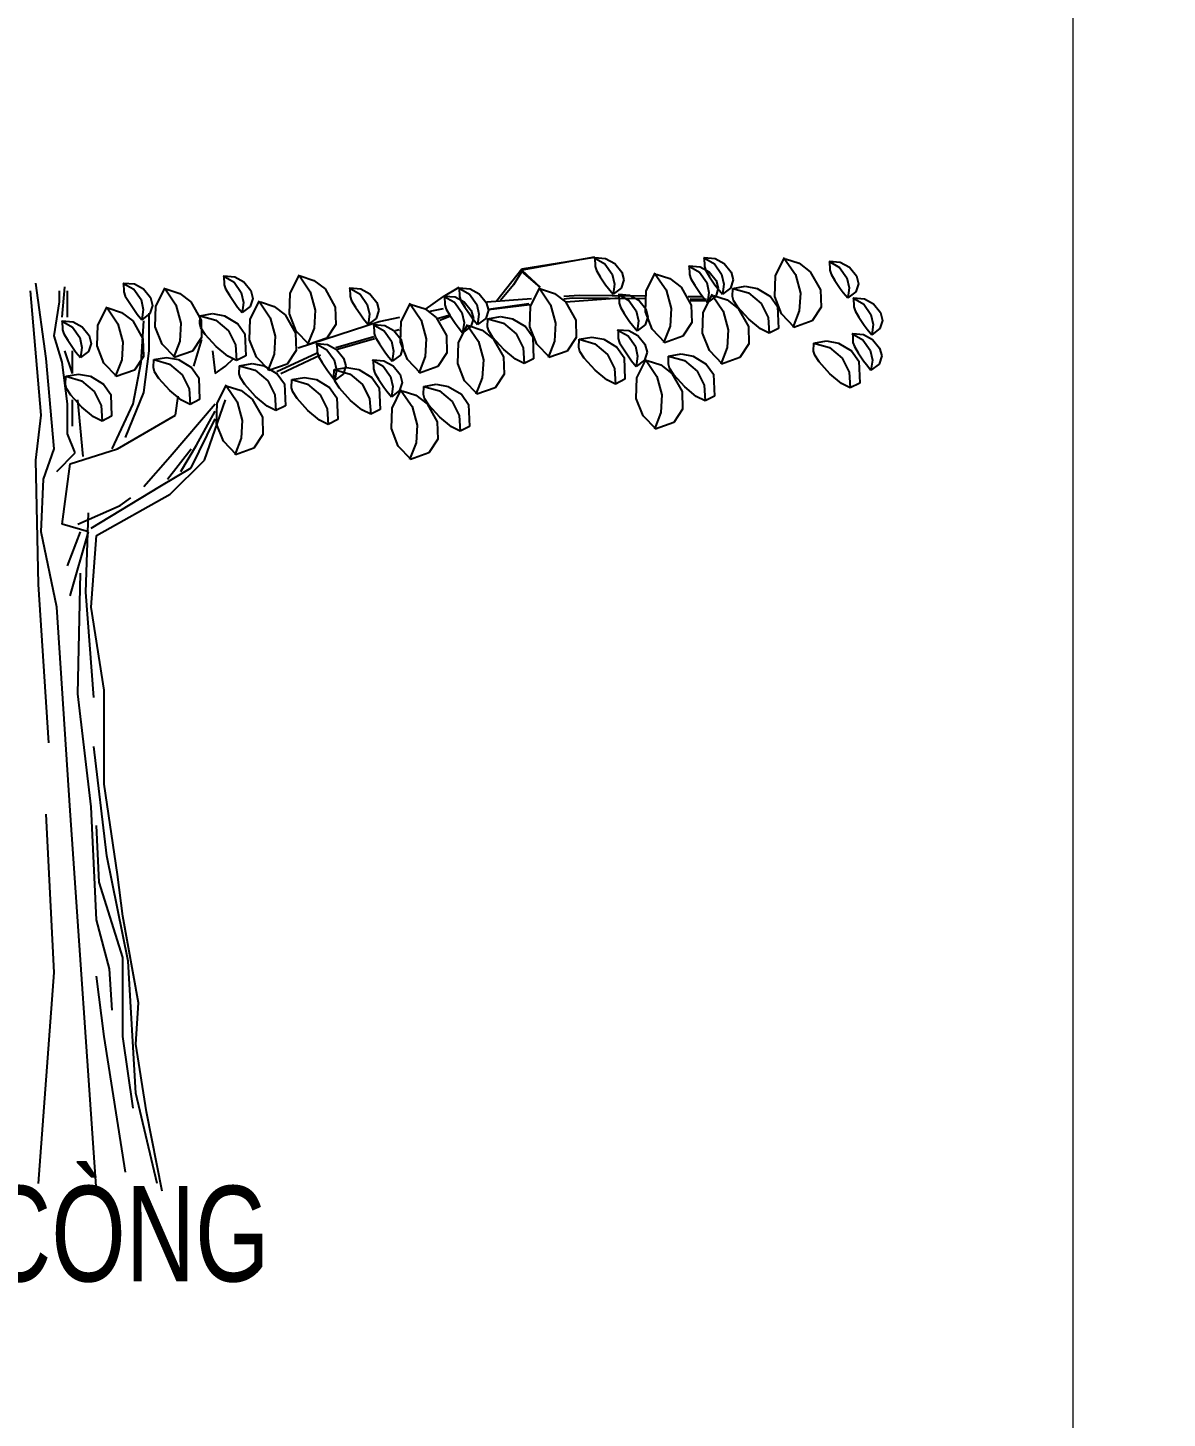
# Model space of a CAD drawing. Header units: millimetres. Extents: x 476643 to 477419, y 1110674 to 1111494.
# Drawn here: x 476838.19 to 476844.15, y 1111032.18 to 1111039.46 of the extents above; entities that cross this region are included whole.
import ezdxf

# ---------------------------------------------------------------- set-up
doc = ezdxf.new("R2010")
doc.units = ezdxf.units.MM
doc.header["$LTSCALE"] = 0.001
doc.header["$MEASUREMENT"] = 0
doc.layers.add('HT_Text', color=7, linetype='Continuous', lineweight=15)
doc.layers.add('LUOI', color=8, linetype='Continuous', lineweight=5)
doc.layers.add('HT_thuc vat', color=3, linetype='Continuous')
doc.layers.add('Net manh', color=252, linetype='Continuous')
doc.styles.add('DIM', font='VAVON.TTF')

# ---------------------------------------------------------------- blocks, each defined once
blk = doc.blocks.new('tree50')
for p, q in [((2528.736, 4787.1956), (2909.084, 4849.1076)), ((2909.084, 4849.1076), (2528.736, 4780.3116)), ((2907.008, 4846.9836), (2964.38, 4814.2196)), ((2911.356, 4846.9836), (2967.872, 4842.1516)), ((2911.356, 4846.9836), (2912.744, 4800.4756)), ((2964.38, 4814.2196), (3002.444, 4760.2156)), ((2967.872, 4842.1516), (3015.432, 4816.0036)), ((3015.432, 4816.0036), (3052.052, 4770.5916)), ((3401.444, 4803.5996), (3458.792, 4770.8356)), ((3405.788, 4803.5996), (3407.156, 4757.0916)), ((3405.788, 4803.5996), (3462.28, 4798.7676)), ((3479.52, 4846.9836), (3536.868, 4814.2196)), ((3483.84, 4846.9836), (3540.36, 4842.1516)), ((3483.84, 4846.9836), (3485.232, 4800.4756)), ((3536.868, 4814.2196), (3574.928, 4760.2156)), ((3540.36, 4842.1516), (3587.94, 4816.0036)), ((3587.94, 4816.0036), (3624.536, 4770.5916)), ((3856.08, 4750.4276), (3904.544, 4846.9836)), ((3904.544, 4840.7836), (3960.892, 4757.8716)), ((3908.864, 4840.7836), (3981.032, 4817.4196)), ((3981.032, 4817.4196), (4038.992, 4772.6196)), ((4135.108, 4827.2596), (4192.456, 4794.4956)), ((4139.432, 4827.2596), (4140.82, 4780.7756)), ((4139.432, 4827.2596), (4195.948, 4822.4476)), ((4195.948, 4822.4476), (4243.532, 4796.2756)), ((966.48, 4750.4996), (1023.828, 4717.7356)), ((970.828, 4750.4996), (1027.32, 4745.6916)), ((970.828, 4750.4996), (972.192, 4704.0156)), ((1027.32, 4745.6916), (1074.904, 4719.5196)), ((1317.02, 4660.1676), (1365.48, 4756.6996)), ((1365.48, 4750.4996), (1421.828, 4667.5916)), ((1369.824, 4750.4996), (1441.968, 4727.1356)), ((2398.756, 4622.0836), (2528.736, 4787.1956)), ((2528.736, 4773.4236), (2485.4, 4704.6276)), ((2528.736, 4780.3116), (2625.028, 4690.8796)), ((2625.028, 4690.8796), (2528.736, 4773.4236)), ((2912.744, 4800.4756), (2920.02, 4778.8196)), ((2920.02, 4778.8196), (2939.82, 4746.2516)), ((2939.82, 4746.2516), (2967.728, 4704.4316)), ((3002.444, 4760.2156), (3014.016, 4707.9236)), ((3052.052, 4770.5916), (3063.16, 4729.2356)), ((3179.492, 4669.8596), (3227.956, 4766.4196)), ((3227.956, 4760.2156), (3284.304, 4677.2836)), ((3232.3, 4760.2156), (3304.444, 4736.8276)), ((3304.444, 4736.8276), (3362.404, 4692.0516)), ((3407.156, 4757.0916), (3414.456, 4735.4356)), ((3414.456, 4735.4356), (3434.256, 4702.8676)), ((3458.792, 4770.8356), (3496.852, 4716.8316)), ((3462.28, 4798.7676), (3509.864, 4772.6196)), ((3485.232, 4800.4756), (3492.508, 4778.8196)), ((3492.508, 4778.8196), (3512.308, 4746.2516)), ((3509.864, 4772.6196), (3546.46, 4727.2076)), ((3512.308, 4746.2516), (3540.236, 4704.4316)), ((3574.928, 4760.2156), (3586.5, 4707.9236)), ((3624.536, 4770.5916), (3635.648, 4729.2356)), ((3852.492, 4642.4676), (3856.08, 4750.4276)), ((3960.892, 4757.8716), (3986.94, 4661.0476)), ((4038.992, 4772.6196), (4092.58, 4678.1116)), ((4140.82, 4780.7756), (4148.12, 4759.0956)), ((4148.12, 4759.0956), (4167.92, 4726.5276)), ((4192.456, 4794.4956), (4230.52, 4740.4916)), ((4230.52, 4740.4916), (4242.116, 4688.1956)), ((4243.532, 4796.2756), (4280.128, 4750.8916)), ((4280.128, 4750.8916), (4291.236, 4709.5076)), ((13.796, 4022.5356), (-41.38, 4673.2556)), ((41.408, 4318.3236), (-13.792, 4712.6836)), ((110.4, 4614.0996), (110.4, 4673.2556)), ((124.196, 4535.2156), (137.988, 4692.9556)), ((151.784, 4535.2156), (151.784, 4673.2556)), ((441.7, 4713.3196), (499.048, 4680.5556)), ((446.024, 4713.3196), (502.54, 4708.4836)), ((446.024, 4713.3196), (447.412, 4666.8316)), ((447.412, 4666.8316), (454.712, 4645.1556)), ((499.048, 4680.5556), (537.112, 4626.5516)), ((502.54, 4708.4836), (550.124, 4682.3356)), ((550.124, 4682.3356), (586.72, 4636.9516)), ((614.404, 4591.9796), (662.892, 4688.5356)), ((662.892, 4682.3356), (719.24, 4599.4036)), ((667.212, 4682.3356), (739.38, 4658.9476)), ((739.38, 4658.9476), (797.34, 4614.1716)), ((972.192, 4704.0156), (979.492, 4682.3356)), ((979.492, 4682.3356), (999.292, 4649.7676)), ((1023.828, 4717.7356), (1061.892, 4663.7316)), ((1061.892, 4663.7316), (1073.488, 4611.4396)), ((1074.904, 4719.5196), (1111.5, 4674.1316)), ((1111.5, 4674.1316), (1122.608, 4632.7516)), ((1313.452, 4552.1836), (1317.02, 4660.1676)), ((1421.828, 4667.5916), (1447.9, 4570.7876)), ((1441.968, 4727.1356), (1499.928, 4682.3356)), ((1499.928, 4682.3356), (1553.54, 4587.8276)), ((1625.708, 4688.5356), (1683.06, 4655.7476)), ((1630.056, 4688.5356), (1686.548, 4683.7036)), ((1630.056, 4688.5356), (1631.424, 4642.0276)), ((1686.548, 4683.7036), (1734.132, 4657.5556)), ((2119.508, 4642.7116), (2201.344, 4690.8796)), ((2198.196, 4688.5356), (2255.568, 4655.7476)), ((2202.54, 4688.5356), (2203.908, 4642.0276)), ((2202.54, 4688.5356), (2259.06, 4683.7036)), ((2259.06, 4683.7036), (2306.616, 4657.5556)), ((2485.4, 4704.6276), (2417.996, 4622.0836)), ((2574.756, 4591.9796), (2623.22, 4688.5356)), ((2623.22, 4682.3356), (2679.568, 4599.4036)), ((2627.564, 4682.3356), (2699.732, 4658.9476)), ((2699.732, 4658.9476), (2757.668, 4614.1716)), ((2967.728, 4704.4316), (2982.74, 4684.1436)), ((2982.74, 4684.1436), (3006.764, 4654.8476)), ((3014.016, 4707.9236), (3006.764, 4654.8476)), ((3049.416, 4686.8516), (3006.764, 4654.8476)), ((3063.16, 4729.2356), (3049.416, 4686.8516)), ((3175.904, 4561.9036), (3179.492, 4669.8596)), ((3284.304, 4677.2836), (3310.352, 4580.4796)), ((3362.404, 4692.0516), (3415.992, 4597.5236)), ((3434.256, 4702.8676), (3462.16, 4661.0476)), ((3462.16, 4661.0476), (3477.176, 4640.7596)), ((3496.852, 4716.8316), (3508.448, 4664.5396)), ((3508.448, 4664.5396), (3501.196, 4611.4636)), ((3540.236, 4704.4316), (3555.252, 4684.1436)), ((3557.568, 4685.8516), (3543.824, 4643.4676)), ((3546.46, 4727.2076), (3557.568, 4685.8516)), ((3555.252, 4684.1436), (3579.248, 4654.8476)), ((3586.5, 4707.9236), (3579.248, 4654.8476)), ((3621.9, 4686.8516), (3579.248, 4654.8476)), ((3635.648, 4729.2356), (3621.9, 4686.8516)), ((3631.616, 4642.7356), (3632.912, 4685.0716)), ((3632.912, 4685.0716), (3698.856, 4696.5436)), ((3632.912, 4685.0716), (3715.604, 4661.2196)), ((3698.856, 4696.5436), (3761.548, 4685.0716)), ((3715.604, 4661.2196), (3781.496, 4605.8476)), ((3761.548, 4685.0716), (3830.176, 4643.4196)), ((3986.94, 4661.0476), (3981.448, 4568.1516)), ((4092.58, 4678.1116), (4095.364, 4586.6836)), ((4167.92, 4726.5276), (4195.828, 4684.7276)), ((4195.828, 4684.7276), (4210.84, 4664.4156)), ((4210.84, 4664.4156), (4234.864, 4635.1436)), ((4242.116, 4688.1956), (4234.864, 4635.1436)), ((4277.492, 4667.1516), (4234.864, 4635.1436)), ((4291.236, 4709.5076), (4277.492, 4667.1516)), ((82.788, 4436.6316), (110.4, 4614.0996)), ((310.816, 4492.8116), (359.304, 4589.3676)), ((454.712, 4645.1556), (474.512, 4612.5836)), ((474.512, 4612.5836), (502.42, 4570.7876)), ((537.112, 4626.5516), (548.708, 4574.2556)), ((597.828, 4595.5676), (584.084, 4553.2116)), ((586.72, 4636.9516), (597.828, 4595.5676)), ((610.84, 4484.0196), (614.404, 4591.9796)), ((719.24, 4599.4036), (745.288, 4502.5996)), ((797.34, 4614.1716), (850.928, 4519.6396)), ((999.292, 4649.7676), (1027.2, 4607.9716)), ((1027.2, 4607.9716), (1042.212, 4587.6596)), ((1042.212, 4587.6596), (1066.236, 4558.3876)), ((1073.488, 4611.4396), (1066.236, 4558.3876)), ((1108.864, 4590.3916), (1066.236, 4558.3876)), ((1108.84, 4523.8156), (1157.3, 4620.3476)), ((1122.608, 4632.7516), (1108.864, 4590.3916)), ((1157.3, 4614.1716), (1213.648, 4531.2396)), ((1161.648, 4614.1716), (1233.792, 4590.7836)), ((1233.792, 4590.7836), (1291.748, 4545.9836)), ((1553.54, 4587.8276), (1556.324, 4496.3996)), ((1631.424, 4642.0276), (1638.724, 4620.3476)), ((1638.724, 4620.3476), (1658.524, 4587.8036)), ((1658.524, 4587.8036), (1686.428, 4545.9836)), ((1683.06, 4655.7476), (1721.12, 4601.7716)), ((1721.12, 4601.7716), (1732.716, 4549.4756)), ((1734.132, 4657.5556), (1770.752, 4612.1476)), ((1770.752, 4612.1476), (1781.836, 4570.7876)), ((1898.172, 4511.4116), (1946.656, 4607.9716)), ((1946.656, 4601.7716), (2003.004, 4518.8356)), ((1950.98, 4601.7716), (2023.148, 4578.3796)), ((2023.22, 4573.9116), (2119.508, 4642.7116)), ((2120.144, 4645.1556), (2177.492, 4612.3636)), ((2124.464, 4645.1556), (2180.984, 4640.3196)), ((2124.464, 4645.1556), (2125.856, 4598.6436)), ((2125.856, 4598.6436), (2133.132, 4576.9636)), ((2177.492, 4612.3636), (2215.552, 4558.3876)), ((2180.984, 4640.3196), (2228.568, 4614.1716)), ((2203.908, 4642.0276), (2211.208, 4620.3476)), ((2211.208, 4620.3476), (2231.008, 4587.8036)), ((2228.568, 4614.1716), (2265.164, 4568.7636)), ((2231.008, 4587.8036), (2258.912, 4545.9836)), ((2255.568, 4655.7476), (2293.604, 4601.7716)), ((2293.604, 4601.7716), (2305.2, 4549.4756)), ((2306.616, 4657.5556), (2343.24, 4612.1476)), ((2343.24, 4612.1476), (2354.324, 4570.7876)), ((2345.804, 4614.8556), (2581.008, 4631.6516)), ((2355.42, 4573.9116), (2572.072, 4601.4276)), ((2355.884, 4577.2076), (2566.724, 4605.4556)), ((2571.192, 4484.0196), (2574.756, 4591.9796)), ((2679.568, 4599.4036), (2705.64, 4502.5996)), ((2750.076, 4630.0156), (2793.532, 4635.8276)), ((2750.124, 4643.7396), (2832.056, 4649.5956)), ((2757.668, 4614.1716), (2811.28, 4519.6396)), ((2759.84, 4615.1996), (3039.064, 4635.8276)), ((2793.532, 4635.8276), (3173.904, 4632.1156)), ((2832.056, 4649.5956), (3173.928, 4645.9596)), ((3032.788, 4654.8476), (3090.14, 4622.0836)), ((3037.136, 4654.8476), (3093.628, 4650.0356)), ((3037.136, 4654.8476), (3038.504, 4608.3636)), ((3038.504, 4608.3636), (3045.804, 4586.6836)), ((3045.804, 4586.6836), (3065.604, 4554.1396)), ((3090.14, 4622.0836), (3128.2, 4568.0796)), ((3093.628, 4650.0356), (3141.212, 4623.8636)), ((3141.212, 4623.8636), (3177.832, 4578.4796)), ((3400.172, 4643.5436), (3477.2, 4642.7116)), ((3409.792, 4629.7956), (3496.46, 4628.9436)), ((3409.792, 4622.0836), (3486.82, 4622.0836)), ((3415.992, 4597.5236), (3418.776, 4506.1156)), ((3477.176, 4640.7596), (3501.196, 4611.4636)), ((3478.736, 4558.3116), (3527.224, 4654.8476)), ((3543.824, 4643.4676), (3501.196, 4611.4636)), ((3527.224, 4648.6676), (3583.572, 4565.7356)), ((3531.544, 4648.6676), (3603.712, 4625.2796)), ((3603.712, 4625.2796), (3661.672, 4580.4796)), ((3637.356, 4621.6916), (3631.616, 4642.7356)), ((3659.912, 4586.7316), (3637.356, 4621.6916)), ((3717.188, 4523.4476), (3659.912, 4586.7316)), ((3781.496, 4605.8476), (3818.24, 4532.4596)), ((3830.176, 4643.4196), (3867.996, 4590.0036)), ((3888.6, 4551.5996), (3852.492, 4642.4676)), ((3867.996, 4590.0036), (3872.708, 4475.4996)), ((4095.364, 4586.6836), (4048.292, 4515.5876)), ((4260.864, 4635.1436), (4318.24, 4602.3556)), ((4265.212, 4635.1436), (4321.732, 4630.3116)), ((4265.212, 4635.1436), (4266.604, 4588.6356)), ((4266.604, 4588.6356), (4273.88, 4566.9556)), ((4318.24, 4602.3556), (4356.3, 4548.3756)), ((4321.732, 4630.3116), (4369.312, 4604.1396)), ((4369.312, 4604.1396), (4405.908, 4558.7516)), ((120.752, 4515.0036), (178.104, 4482.2396)), ((125.1, 4515.0036), (181.592, 4510.1676)), ((125.1, 4515.0036), (126.468, 4468.4916)), ((359.304, 4583.1676), (415.652, 4500.2556)), ((363.624, 4583.1676), (435.792, 4559.8036)), ((435.792, 4559.8036), (493.752, 4515.0036)), ((493.752, 4515.0036), (547.34, 4420.4956)), ((502.42, 4570.7876), (517.432, 4550.4756)), ((517.432, 4550.4756), (541.456, 4521.2036)), ((538.16, 4298.5956), (551.956, 4515.4916)), ((548.708, 4574.2556), (541.456, 4521.2036)), ((584.084, 4553.2116), (541.456, 4521.2036)), ((579.544, 4357.7516), (579.544, 4554.9436)), ((844.46, 4499.9156), (845.776, 4542.2476)), ((845.776, 4542.2476), (911.72, 4553.7236)), ((845.776, 4542.2476), (928.468, 4518.3956)), ((850.928, 4519.6396), (853.712, 4428.2356)), ((911.72, 4553.7236), (974.392, 4542.2476)), ((928.468, 4518.3956), (994.36, 4463.0236)), ((974.392, 4542.2476), (1043.044, 4500.5996)), ((1105.276, 4415.8316), (1108.84, 4523.8156)), ((1213.648, 4531.2396), (1239.724, 4434.4356)), ((1291.748, 4545.9836), (1345.364, 4451.4756)), ((1349.536, 4461.3156), (1313.452, 4552.1836)), ((1447.9, 4570.7876), (1442.408, 4477.8676)), ((1686.428, 4545.9836), (1701.444, 4525.6716)), ((1701.444, 4525.6716), (1725.464, 4496.3996)), ((1732.716, 4549.4756), (1725.464, 4496.3996)), ((1768.116, 4528.4076), (1725.464, 4496.3996)), ((1781.836, 4570.7876), (1768.116, 4528.4076)), ((1782.496, 4511.9996), (1891.48, 4534.2396)), ((2003.004, 4518.8356), (2029.056, 4422.0316)), ((2023.148, 4578.3796), (2081.104, 4533.5796)), ((2050.76, 4566.7596), (2119.508, 4580.7996)), ((2081.104, 4533.5796), (2134.692, 4439.0756)), ((2087.256, 4527.5516), (2146.948, 4544.5916)), ((2100.244, 4518.8836), (2153.2, 4539.5156)), ((2133.132, 4576.9636), (2152.932, 4544.4196)), ((2152.932, 4544.4196), (2180.86, 4502.5996)), ((2215.552, 4558.3876), (2227.124, 4506.0916)), ((2258.912, 4545.9836), (2273.928, 4525.6716)), ((2276.272, 4527.4036), (2262.528, 4485.0236)), ((2265.164, 4568.7636), (2276.272, 4527.4036)), ((2273.928, 4525.6716), (2297.952, 4496.3996)), ((2305.2, 4549.4756), (2297.952, 4496.3996)), ((2340.604, 4528.4076), (2297.952, 4496.3996)), ((2354.324, 4570.7876), (2340.604, 4528.4076)), ((2350.296, 4484.2876), (2351.612, 4526.6236)), ((2351.612, 4526.6236), (2417.556, 4538.0996)), ((2351.612, 4526.6236), (2434.304, 4502.7716)), ((2417.556, 4538.0996), (2480.252, 4526.6236)), ((2480.252, 4526.6236), (2548.88, 4484.9716)), ((2811.28, 4519.6396), (2814.064, 4428.2356)), ((3065.604, 4554.1396), (3093.508, 4512.3156)), ((3093.508, 4512.3156), (3108.524, 4492.0036)), ((3128.2, 4568.0796), (3139.796, 4515.8076)), ((3139.796, 4515.8076), (3132.544, 4462.7316)), ((3188.916, 4537.0956), (3175.196, 4494.7396)), ((3212.012, 4471.0316), (3175.904, 4561.9036)), ((3177.832, 4578.4796), (3188.916, 4537.0956)), ((3310.352, 4580.4796), (3304.884, 4487.5596)), ((3475.172, 4450.3276), (3478.736, 4558.3116)), ((3583.572, 4565.7356), (3609.62, 4468.9316)), ((3661.672, 4580.4796), (3715.26, 4485.9756)), ((3777.664, 4473.4236), (3717.188, 4523.4476)), ((3818.24, 4532.4596), (3823.636, 4450.5756)), ((3956.592, 4481.3116), (3888.6, 4551.5996)), ((3981.448, 4568.1516), (3947.9, 4481.3116)), ((4048.292, 4515.5876), (3952.248, 4481.3116)), ((4273.88, 4566.9556), (4293.68, 4534.4116)), ((4293.68, 4534.4116), (4321.584, 4492.5916)), ((4356.3, 4548.3756), (4367.872, 4496.0796)), ((4417.02, 4517.3956), (4403.272, 4475.0116)), ((4405.908, 4558.7516), (4417.02, 4517.3956)), ((126.468, 4468.4916), (133.768, 4446.8156)), ((133.768, 4446.8156), (153.568, 4414.2716)), ((178.104, 4482.2396), (216.164, 4428.2356)), ((181.592, 4510.1676), (229.176, 4484.0196)), ((229.176, 4484.0196), (265.796, 4438.6116)), ((307.252, 4384.8516), (310.816, 4492.8116)), ((415.652, 4500.2556), (441.7, 4403.4316)), ((646.948, 4393.1516), (610.84, 4484.0196)), ((745.288, 4502.5996), (739.796, 4409.6796)), ((850.22, 4478.8676), (844.46, 4499.9156)), ((872.78, 4443.9076), (850.22, 4478.8676)), ((930.056, 4380.6276), (872.78, 4443.9076)), ((994.36, 4463.0236), (1031.104, 4389.6356)), ((1043.044, 4500.5996), (1080.86, 4447.1796)), ((1080.86, 4447.1796), (1085.572, 4332.6796)), ((1345.364, 4451.4756), (1348.148, 4360.0476)), ((1417.532, 4391.0516), (1349.536, 4461.3156)), ((1358.816, 4374.4036), (1782.496, 4511.9996)), ((1442.408, 4477.8676), (1408.864, 4391.0516)), ((1556.324, 4496.3996), (1509.232, 4425.3036)), ((1751.492, 4496.3996), (1808.84, 4463.6356)), ((1755.812, 4496.3996), (1812.332, 4491.5876)), ((1755.812, 4496.3996), (1757.204, 4449.9156)), ((1757.204, 4449.9156), (1764.504, 4428.2356)), ((1808.84, 4463.6356), (1846.9, 4409.6316)), ((1812.332, 4491.5876), (1859.912, 4465.4156)), ((1859.912, 4465.4156), (1896.512, 4420.0316)), ((1868.776, 4465.0996), (1888.404, 4470.7156)), ((1894.608, 4403.4316), (1898.172, 4511.4116)), ((2180.86, 4502.5996), (2195.876, 4482.2876)), ((2195.876, 4482.2876), (2219.876, 4453.0156)), ((2197.44, 4399.8636), (2245.9, 4496.3996)), ((2227.124, 4506.0916), (2219.876, 4453.0156)), ((2262.528, 4485.0236), (2219.876, 4453.0156)), ((2245.9, 4490.1996), (2302.248, 4407.2876)), ((2250.244, 4490.1996), (2322.388, 4466.8316)), ((2322.388, 4466.8316), (2380.348, 4422.0316)), ((2356.056, 4463.2436), (2350.296, 4484.2876)), ((2378.616, 4428.2836), (2356.056, 4463.2436)), ((2434.304, 4502.7716), (2500.196, 4447.3996)), ((2500.196, 4447.3996), (2536.94, 4374.0116)), ((2548.88, 4484.9716), (2586.696, 4431.5556)), ((2607.3, 4393.1516), (2571.192, 4484.0196)), ((2705.64, 4502.5996), (2700.148, 4409.6796)), ((3028.444, 4468.9316), (3085.816, 4436.1436)), ((3032.788, 4468.9316), (3089.308, 4464.0996)), ((3032.788, 4468.9316), (3034.18, 4422.4236)), ((3089.308, 4464.0996), (3136.892, 4437.9516)), ((3108.524, 4492.0036), (3132.544, 4462.7316)), ((3175.196, 4494.7396), (3132.544, 4462.7316)), ((3280.008, 4400.7436), (3212.012, 4471.0316)), ((3304.884, 4487.5596), (3271.34, 4400.7436)), ((3418.776, 4506.1156), (3371.704, 4435.0236)), ((3511.28, 4359.4596), (3475.172, 4450.3276)), ((3609.62, 4468.9316), (3604.128, 4376.0116)), ((3715.26, 4485.9756), (3718.044, 4394.5676)), ((3823.636, 4450.5756), (3777.664, 4473.4236)), ((3872.708, 4475.4996), (3823.636, 4450.5756)), ((4256.544, 4449.2076), (4313.892, 4416.4436)), ((4260.864, 4449.2076), (4317.384, 4444.3716)), ((4260.864, 4449.2076), (4262.256, 4402.7236)), ((4317.384, 4444.3716), (4364.968, 4418.2236)), ((4321.584, 4492.5916), (4336.624, 4472.2796)), ((4336.624, 4472.2796), (4360.62, 4443.0036)), ((4367.872, 4496.0796), (4360.62, 4443.0036)), ((4403.272, 4475.0116), (4360.62, 4443.0036)), ((124.196, 4298.5956), (82.788, 4436.6316)), ((153.568, 4414.2716), (181.472, 4372.4476)), ((181.472, 4372.4476), (196.484, 4352.1356)), ((216.164, 4428.2356), (227.76, 4375.9396)), ((227.76, 4375.9396), (220.508, 4322.8636)), ((276.88, 4397.2516), (263.16, 4354.8716)), ((265.796, 4438.6116), (276.88, 4397.2516)), ((343.36, 4293.9836), (307.252, 4384.8516)), ((441.7, 4403.4316), (436.208, 4310.5356)), ((547.34, 4420.4956), (550.124, 4329.0636)), ((714.92, 4322.8636), (646.948, 4393.1516)), ((739.796, 4409.6796), (706.252, 4322.8636)), ((853.712, 4428.2356), (806.644, 4357.1396)), ((814.136, 4278.8676), (855.52, 4416.9076)), ((990.528, 4330.6036), (930.056, 4380.6276)), ((1031.104, 4389.6356), (1036.5, 4307.7516)), ((1141.384, 4324.9636), (1105.276, 4415.8316)), ((1239.724, 4434.4356), (1234.232, 4341.5156)), ((1509.232, 4425.3036), (1413.184, 4391.0516)), ((1452.224, 4397.2516), (1509.596, 4364.4636)), ((1456.568, 4397.2516), (1457.936, 4350.7436)), ((1456.568, 4397.2516), (1513.088, 4392.4196)), ((1513.088, 4392.4196), (1560.648, 4366.2476)), ((1555.836, 4375.6716), (1755.52, 4432.7276)), ((1565.848, 4367.5156), (1758.424, 4422.5476)), ((1764.504, 4428.2356), (1784.304, 4395.6676)), ((1784.304, 4395.6676), (1812.208, 4353.8676)), ((1846.9, 4409.6316), (1858.496, 4357.3356)), ((1907.62, 4378.6516), (1893.872, 4336.2916)), ((1930.716, 4312.5836), (1894.608, 4403.4316)), ((1896.512, 4420.0316), (1907.62, 4378.6516)), ((2029.056, 4422.0316), (2023.56, 4329.1156)), ((2134.692, 4439.0756), (2137.476, 4347.6676)), ((2193.872, 4291.8836), (2197.44, 4399.8636)), ((2302.248, 4407.2876), (2328.32, 4310.4876)), ((2435.892, 4365.0036), (2378.616, 4428.2836)), ((2380.348, 4422.0316), (2433.96, 4327.5276)), ((2536.94, 4374.0116), (2542.336, 4292.1276)), ((2586.696, 4431.5556), (2591.408, 4317.0516)), ((2675.272, 4322.8636), (2607.3, 4393.1516)), ((2700.148, 4409.6796), (2666.604, 4322.8636)), ((2814.064, 4428.2356), (2766.992, 4357.1396)), ((2828.028, 4376.6716), (2829.348, 4419.0076)), ((2833.768, 4355.6276), (2828.028, 4376.6716)), ((2829.348, 4419.0076), (2895.264, 4430.5036)), ((2829.348, 4419.0076), (2912.036, 4395.1556)), ((2895.264, 4430.5036), (2957.96, 4419.0076)), ((2912.036, 4395.1556), (2977.932, 4339.7836)), ((2957.96, 4419.0076), (3026.588, 4377.3556)), ((3026.588, 4377.3556), (3064.404, 4323.9396)), ((3034.18, 4422.4236), (3041.456, 4400.7436)), ((3041.456, 4400.7436), (3061.256, 4368.1996)), ((3061.256, 4368.1996), (3089.16, 4326.3796)), ((3085.816, 4436.1436), (3123.88, 4382.1636)), ((3123.88, 4382.1636), (3135.452, 4329.8716)), ((3136.892, 4437.9516), (3173.488, 4392.5396)), ((3173.488, 4392.5396), (3184.596, 4351.1836)), ((3371.704, 4435.0236), (3275.66, 4400.7436)), ((3604.128, 4376.0116), (3570.584, 4289.1956)), ((3718.044, 4394.5676), (3670.972, 4323.4476)), ((4056.104, 4356.9716), (4057.424, 4399.3036)), ((4057.424, 4399.3036), (4123.364, 4410.7796)), ((4057.424, 4399.3036), (4140.112, 4375.4276)), ((4123.364, 4410.7796), (4186.06, 4399.3036)), ((4140.112, 4375.4276), (4206.008, 4320.0796)), ((4186.06, 4399.3036), (4254.688, 4357.6276)), ((4262.256, 4402.7236), (4269.556, 4381.0436)), ((4269.556, 4381.0436), (4289.356, 4348.4756)), ((4313.892, 4416.4436), (4351.956, 4362.4396)), ((4364.968, 4418.2236), (4401.564, 4372.8396)), ((4401.564, 4372.8396), (4412.672, 4331.4556)), ((82.788, 3845.0676), (41.408, 4318.3236)), ((151.784, 4081.6876), (124.196, 4298.5956)), ((179.396, 4239.4396), (137.988, 4357.7516)), ((179.396, 4239.4396), (179.396, 4357.7516)), ((196.484, 4352.1356), (220.508, 4322.8636)), ((263.16, 4354.8716), (220.508, 4322.8636)), ((411.328, 4223.7196), (343.36, 4293.9836)), ((436.208, 4310.5356), (402.664, 4223.7196)), ((496.756, 4081.6876), (538.16, 4298.5956)), ((550.124, 4329.0636), (503.052, 4257.9716)), ((551.956, 4140.8436), (579.544, 4357.7516)), ((602.588, 4270.3236), (603.908, 4312.6596)), ((603.908, 4312.6596), (669.824, 4324.1556)), ((603.908, 4312.6596), (686.6, 4288.8076)), ((669.824, 4324.1556), (732.52, 4312.6596)), ((806.644, 4357.1396), (710.596, 4322.8636)), ((732.52, 4312.6596), (801.148, 4271.0076)), ((910.72, 4357.7516), (924.512, 4239.4396)), ((979.712, 4278.8676), (1021.12, 4318.3236)), ((1036.5, 4307.7516), (990.528, 4330.6036)), ((1085.572, 4332.6796), (1036.5, 4307.7516)), ((1209.352, 4254.6996), (1141.384, 4324.9636)), ((1234.232, 4341.5156), (1200.684, 4254.6996)), ((1248.072, 4250.5476), (1455.104, 4346.8876)), ((1269.484, 4239.4396), (1476.468, 4338.0236)), ((1348.148, 4360.0476), (1301.052, 4288.9516)), ((1457.936, 4350.7436), (1465.236, 4329.0636)), ((1465.236, 4329.0636), (1485.036, 4296.5196)), ((1485.036, 4296.5196), (1512.94, 4254.6996)), ((1509.596, 4364.4636), (1547.632, 4310.4876)), ((1547.632, 4310.4876), (1559.232, 4258.1916)), ((1560.648, 4366.2476), (1597.268, 4320.8636)), ((1597.268, 4320.8636), (1608.352, 4279.4796)), ((1747.144, 4310.4876), (1804.492, 4277.6996)), ((1751.492, 4310.4876), (1807.984, 4305.6516)), ((1751.492, 4310.4876), (1752.86, 4263.9756)), ((1807.984, 4305.6516), (1855.568, 4279.4796)), ((1812.208, 4353.8676), (1827.224, 4333.5556)), ((1827.224, 4333.5556), (1851.248, 4304.2836)), ((1858.496, 4357.3356), (1851.248, 4304.2836)), ((1893.872, 4336.2916), (1851.248, 4304.2836)), ((1998.684, 4242.2956), (1930.716, 4312.5836)), ((2023.56, 4329.1156), (1990.016, 4242.2956)), ((2137.476, 4347.6676), (2090.408, 4276.5756)), ((2328.32, 4310.4876), (2322.828, 4217.5676)), ((2433.96, 4327.5276), (2436.744, 4236.0956)), ((2496.364, 4314.9796), (2435.892, 4365.0036)), ((2542.336, 4292.1276), (2496.364, 4314.9796)), ((2591.408, 4317.0516), (2542.336, 4292.1276)), ((2766.992, 4357.1396), (2670.924, 4322.8636)), ((2856.324, 4320.6676), (2833.768, 4355.6276)), ((2913.624, 4257.4076), (2856.324, 4320.6676)), ((2977.932, 4339.7836), (3014.652, 4266.3956)), ((3064.404, 4323.9396), (3069.144, 4209.4596)), ((3089.16, 4326.3796), (3104.2, 4306.0676)), ((3104.2, 4306.0676), (3128.2, 4276.7956)), ((3135.452, 4329.8716), (3128.2, 4276.7956)), ((3170.852, 4308.7996), (3128.2, 4276.7956)), ((3131.788, 4217.4436), (3180.252, 4313.9756)), ((3184.596, 4351.1836), (3170.852, 4308.7996)), ((3180.252, 4307.7996), (3236.6, 4224.8636)), ((3184.596, 4307.7996), (3256.74, 4284.4116)), ((3296.192, 4288.6596), (3297.512, 4330.9916)), ((3297.512, 4330.9916), (3363.452, 4342.4676)), ((3297.512, 4330.9916), (3380.2, 4307.1156)), ((3363.452, 4342.4676), (3426.124, 4330.9916)), ((3380.2, 4307.1156), (3446.096, 4251.7716)), ((3426.124, 4330.9916), (3494.776, 4289.3196)), ((3579.248, 4289.1956), (3511.28, 4359.4596)), ((3670.972, 4323.4476), (3574.928, 4289.1956)), ((4061.868, 4335.9236), (4056.104, 4356.9716)), ((4084.424, 4300.9636), (4061.868, 4335.9236)), ((4141.7, 4237.6836), (4084.424, 4300.9636)), ((4206.008, 4320.0796), (4242.752, 4246.6916)), ((4254.688, 4357.6276), (4292.508, 4304.2356)), ((4289.356, 4348.4756), (4317.264, 4306.6516)), ((4292.508, 4304.2356), (4297.22, 4189.7356)), ((4317.264, 4306.6516), (4332.276, 4286.3636)), ((4351.956, 4362.4396), (4363.552, 4310.1436)), ((4363.552, 4310.1436), (4356.3, 4257.0916)), ((4412.672, 4331.4556), (4398.928, 4289.0996)), ((142.212, 4183.0196), (143.532, 4225.3556)), ((143.532, 4225.3556), (209.448, 4236.8276)), ((143.532, 4225.3556), (226.224, 4201.4996)), ((209.448, 4236.8276), (272.144, 4225.3556)), ((272.144, 4225.3556), (340.772, 4183.7036)), ((503.052, 4257.9716), (407.008, 4223.7196)), ((608.328, 4249.2796), (602.588, 4270.3236)), ((630.884, 4214.3196), (608.328, 4249.2796)), ((686.6, 4288.8076), (752.492, 4233.4356)), ((752.492, 4233.4356), (789.212, 4160.0596)), ((801.148, 4271.0076), (838.968, 4217.5916)), ((924.512, 4239.4396), (979.712, 4278.8676)), ((1051.148, 4238.0756), (1052.468, 4280.4316)), ((1056.888, 4217.0516), (1051.148, 4238.0756)), ((1052.468, 4280.4316), (1118.384, 4291.9076)), ((1052.468, 4280.4316), (1135.156, 4256.5556)), ((1118.384, 4291.9076), (1181.08, 4280.4316)), ((1135.156, 4256.5556), (1201.052, 4201.1836)), ((1181.08, 4280.4316), (1249.708, 4238.7556)), ((1301.052, 4288.9516), (1205.008, 4254.6996)), ((1249.708, 4238.7556), (1287.528, 4185.3396)), ((1512.94, 4254.6996), (1527.956, 4234.3876)), ((1527.956, 4234.3876), (1551.98, 4205.1156)), ((1546.732, 4218.2236), (1548.024, 4260.5596)), ((1548.024, 4260.5596), (1613.968, 4272.0316)), ((1548.024, 4260.5596), (1630.716, 4236.7076)), ((1559.232, 4258.1916), (1551.98, 4205.1156)), ((1594.632, 4237.1196), (1551.98, 4205.1156)), ((1608.352, 4279.4796), (1594.632, 4237.1196)), ((1613.968, 4272.0316), (1676.66, 4260.5596)), ((1630.716, 4236.7076), (1696.608, 4181.3356)), ((1676.66, 4260.5596), (1745.288, 4218.9076)), ((1752.86, 4263.9756), (1760.156, 4242.2956)), ((1760.156, 4242.2956), (1779.956, 4209.7516)), ((1804.492, 4277.6996), (1842.556, 4223.7196)), ((1842.556, 4223.7196), (1854.152, 4171.4236)), ((1855.568, 4279.4796), (1892.188, 4234.0956)), ((1892.188, 4234.0956), (1903.272, 4192.7116)), ((2090.408, 4276.5756), (1994.36, 4242.2956)), ((2229.956, 4201.0116), (2193.872, 4291.8836)), ((2436.744, 4236.0956), (2389.652, 4165.0036)), ((2974.1, 4207.3596), (2913.624, 4257.4076)), ((3014.652, 4266.3956), (3020.068, 4184.5076)), ((3236.6, 4224.8636), (3262.648, 4128.0636)), ((3256.74, 4284.4116), (3314.7, 4239.6116)), ((3301.956, 4267.6156), (3296.192, 4288.6596)), ((3324.512, 4232.6556), (3301.956, 4267.6156)), ((3314.7, 4239.6116), (3368.288, 4145.1036)), ((3381.788, 4169.3716), (3324.512, 4232.6556)), ((3446.096, 4251.7716), (3482.84, 4178.3796)), ((3494.776, 4289.3196), (3532.596, 4235.9236)), ((3532.596, 4235.9236), (3537.308, 4121.4236)), ((4202.176, 4187.6596), (4141.7, 4237.6836)), ((4242.752, 4246.6916), (4248.148, 4164.7956)), ((4332.276, 4286.3636), (4356.3, 4257.0916)), ((4398.928, 4289.0996), (4356.3, 4257.0916)), ((147.952, 4161.9756), (142.212, 4183.0196)), ((170.508, 4127.0156), (147.952, 4161.9756)), ((226.224, 4201.4996), (292.116, 4146.1316)), ((340.772, 4183.7036), (378.592, 4130.2836)), ((688.16, 4151.0516), (630.884, 4214.3196)), ((748.66, 4101.0236), (688.16, 4151.0516)), ((789.212, 4160.0596), (794.632, 4078.1596)), ((838.968, 4217.5916), (843.704, 4103.0996)), ((935.352, 4083.7756), (983.816, 4180.3356)), ((983.816, 4174.1316), (1040.164, 4091.2116)), ((988.16, 4174.1316), (1060.328, 4150.7556)), ((1079.444, 4182.0676), (1056.888, 4217.0516)), ((1060.328, 4150.7556), (1118.264, 4105.9556)), ((1136.72, 4118.7996), (1079.444, 4182.0676)), ((1201.052, 4201.1836), (1237.772, 4127.8076)), ((1287.528, 4185.3396), (1292.236, 4070.8476)), ((1324.952, 4165.4156), (1326.272, 4207.7516)), ((1330.716, 4144.3716), (1324.952, 4165.4156)), ((1326.272, 4207.7516), (1392.188, 4219.2276)), ((1326.272, 4207.7516), (1408.96, 4183.8996)), ((1392.188, 4219.2276), (1454.884, 4207.7516)), ((1408.96, 4183.8996), (1474.856, 4128.5276)), ((1454.884, 4207.7516), (1523.536, 4166.0876)), ((1523.536, 4166.0876), (1561.328, 4112.6836)), ((1552.468, 4197.1796), (1546.732, 4218.2236)), ((1575.028, 4162.2196), (1552.468, 4197.1796)), ((1632.3, 4098.9516), (1575.028, 4162.2196)), ((1696.608, 4181.3356), (1733.352, 4107.9476)), ((1745.288, 4218.9076), (1783.108, 4165.4916)), ((1779.956, 4209.7516), (1807.864, 4167.9316)), ((1783.108, 4165.4916), (1787.82, 4050.9996)), ((1807.864, 4167.9316), (1822.876, 4147.6316)), ((1854.152, 4171.4236), (1846.9, 4118.3476)), ((1889.552, 4150.3556), (1846.9, 4118.3476)), ((1850.464, 4058.9836), (1898.952, 4155.5436)), ((1903.272, 4192.7116), (1889.552, 4150.3556)), ((1898.952, 4149.3396), (1955.3, 4066.4196)), ((1903.272, 4149.3396), (1975.44, 4125.9636)), ((2014.896, 4130.1996), (2016.212, 4172.5476)), ((2016.212, 4172.5476), (2082.132, 4184.0196)), ((2016.212, 4172.5476), (2098.904, 4148.6796)), ((2082.132, 4184.0196), (2144.824, 4172.5476)), ((2098.904, 4148.6796), (2164.796, 4093.3116)), ((2144.824, 4172.5476), (2213.452, 4130.8836)), ((2297.952, 4130.7476), (2229.956, 4201.0116)), ((2322.828, 4217.5676), (2289.284, 4130.7476)), ((2389.652, 4165.0036), (2293.604, 4130.7476)), ((3020.068, 4184.5076), (2974.1, 4207.3596)), ((3069.144, 4209.4596), (3020.068, 4184.5076)), ((3128.2, 4109.4596), (3131.788, 4217.4436)), ((3442.264, 4119.3356), (3381.788, 4169.3716)), ((3482.84, 4178.3796), (3488.236, 4096.4836)), ((4248.148, 4164.7956), (4202.176, 4187.6596)), ((4297.22, 4189.7356), (4248.148, 4164.7956)), ((151.784, 3923.9516), (151.784, 4081.6876)), ((227.784, 4063.7316), (170.508, 4127.0156)), ((179.396, 3963.3796), (179.396, 4101.4156)), ((234.596, 3805.6396), (206.984, 4101.4156)), ((292.116, 4146.1316), (328.836, 4072.7396)), ((378.592, 4130.2836), (383.304, 4015.7836)), ((386.38, 3845.0676), (496.756, 4081.6876)), ((455.372, 3904.2236), (551.956, 4140.8436)), ((689.944, 3805.6396), (924.512, 4081.6876)), ((717.532, 4022.5356), (731.348, 4121.1316)), ((794.632, 4078.1596), (748.66, 4101.0236)), ((843.704, 4103.0996), (794.632, 4078.1596)), ((869.336, 3785.9116), (979.712, 4101.4156)), ((931.788, 3975.8036), (935.352, 4083.7756)), ((1040.164, 4091.2116), (1066.236, 3994.3956)), ((1118.264, 4105.9556), (1171.876, 4011.4516)), ((1197.22, 4068.7756), (1136.72, 4118.7996)), ((1237.772, 4127.8076), (1243.164, 4045.9116)), ((1353.272, 4109.4116), (1330.716, 4144.3716)), ((1410.548, 4046.1316), (1353.272, 4109.4116)), ((1474.856, 4128.5276), (1511.572, 4055.1396)), ((1561.328, 4112.6836), (1566.068, 3998.1796)), ((1692.776, 4048.9116), (1632.3, 4098.9516)), ((1733.352, 4107.9476), (1738.748, 4026.0636)), ((1822.876, 4147.6316), (1846.9, 4118.3476)), ((1975.44, 4125.9636), (2033.4, 4081.1636)), ((2020.632, 4109.1556), (2014.896, 4130.1996)), ((2043.192, 4074.1956), (2020.632, 4109.1556)), ((2033.4, 4081.1636), (2086.988, 3986.6556)), ((2164.796, 4093.3116), (2201.516, 4019.9236)), ((2213.452, 4130.8836), (2251.272, 4077.4676)), ((2251.272, 4077.4676), (2255.984, 3962.9636)), ((3164.308, 4018.6036), (3128.2, 4109.4596)), ((3262.648, 4128.0636), (3257.18, 4035.1436)), ((3368.288, 4145.1036), (3371.072, 4053.6876)), ((3488.236, 4096.4836), (3442.264, 4119.3356)), ((3537.308, 4121.4236), (3488.236, 4096.4836)), ((-13.792, 3785.9116), (13.796, 4022.5356)), ((288.26, 4013.7076), (227.784, 4063.7316)), ((334.232, 3990.8436), (288.26, 4013.7076)), ((328.836, 4072.7396), (334.232, 3990.8436)), ((383.304, 4015.7836), (334.232, 3990.8436)), ((413.968, 3845.0676), (717.532, 4022.5356)), ((800.344, 3746.4836), (924.512, 4002.8196)), ((827.932, 3864.7956), (924.512, 4042.2596)), ((1171.876, 4011.4516), (1174.66, 3920.0316)), ((1243.164, 4045.9116), (1197.22, 4068.7756)), ((1292.236, 4070.8476), (1243.164, 4045.9116)), ((1471.024, 3996.1076), (1410.548, 4046.1316)), ((1511.572, 4055.1396), (1516.992, 3973.2436)), ((1738.748, 4026.0636), (1692.776, 4048.9116)), ((1787.82, 4050.9996), (1738.748, 4026.0636)), ((1846.9, 3951.0116), (1850.464, 4058.9836)), ((1955.3, 4066.4196), (1981.348, 3969.6036)), ((2100.464, 4010.9116), (2043.192, 4074.1956)), ((2160.964, 3960.8876), (2100.464, 4010.9116)), ((2201.516, 4019.9236), (2206.912, 3938.0356)), ((3232.3, 3948.3276), (3164.308, 4018.6036)), ((3257.18, 4035.1436), (3223.608, 3948.3276)), ((3371.072, 4053.6876), (3324, 3982.5916)), ((967.896, 3884.9356), (931.788, 3975.8036)), ((1066.236, 3994.3956), (1060.744, 3901.4876)), ((1516.992, 3973.2436), (1471.024, 3996.1076)), ((1566.068, 3998.1796), (1516.992, 3973.2436)), ((1883.008, 3860.1556), (1846.9, 3951.0116)), ((1981.348, 3969.6036), (1975.856, 3876.6956)), ((2086.988, 3986.6556), (2089.772, 3895.2396)), ((2206.912, 3938.0356), (2160.964, 3960.8876)), ((2255.984, 3962.9636), (2206.912, 3938.0356)), ((3324, 3982.5916), (3227.956, 3948.3276)), ((193.192, 3825.3556), (151.784, 3923.9516)), ((745.144, 3726.7716), (827.932, 3864.7956)), ((1035.864, 3814.6716), (967.896, 3884.9356)), ((1060.744, 3901.4876), (1027.2, 3814.6716)), ((1174.66, 3920.0316), (1127.588, 3848.9276)), ((1950.98, 3789.8796), (1883.008, 3860.1556)), ((1975.856, 3876.6956), (1942.312, 3789.8796)), ((2089.772, 3895.2396), (2042.7, 3824.1316)), ((0, 3135.2156), (-13.792, 3785.9116)), ((27.612, 3687.3276), (82.788, 3845.0676)), ((96.608, 3726.7716), (193.192, 3825.3556)), ((165.604, 3766.1996), (413.968, 3845.0676)), ((551.956, 3647.8876), (689.944, 3805.6396)), ((676.148, 3687.3276), (800.344, 3845.0676)), ((689.944, 3608.4596), (869.336, 3785.9116)), ((1127.588, 3848.9276), (1031.544, 3814.6716)), ((2042.7, 3824.1316), (1946.656, 3789.8796)), ((124.196, 3450.7076), (165.604, 3766.1996)), ((634.744, 3647.8876), (800.344, 3746.4836)), ((13.796, 3411.2676), (27.612, 3687.3276)), ((275.98, 3430.9916), (634.744, 3647.8876)), ((303.592, 3391.5516), (689.944, 3608.4596)), ((427.76, 3549.3036), (482.96, 3588.7316)), ((206.984, 3450.7076), (427.76, 3549.3036)), ((248.392, 3095.7756), (262.184, 3509.8636)), ((262.184, 3411.2676), (124.196, 3450.7076)), ((96.608, 3016.9076), (13.796, 3411.2676)), ((151.784, 3233.7996), (220.776, 3411.2676)), ((165.604, 3076.0636), (262.184, 3411.2676)), ((275.98, 3016.9076), (303.592, 3391.5516)), ((55.2, 2307.0436), (0, 3135.2156)), ((206.984, 2563.3796), (220.776, 3194.3716)), ((289.772, 2543.6636), (248.392, 3095.7756)), ((165.604, 1952.1116), (96.608, 3016.9076)), ((344.972, 2583.1036), (275.98, 3016.9076)), ((275.98, 1971.8396), (206.984, 2563.3796)), ((344.972, 2090.1476), (344.972, 2583.1036)), ((358.768, 1715.4916), (289.772, 2287.3276)), ((413.968, 1616.9076), (344.972, 2090.1476)), ((303.592, 1380.2836), (275.98, 1971.8396)), ((82.788, 1104.2236), (41.408, 1932.3956)), ((303.592, -39.4288), (165.604, 1952.1116)), ((317.384, 1577.4676), (303.592, 1873.2436)), ((469.168, 1163.3796), (358.768, 1715.4916)), ((441.556, 1399.9996), (413.968, 1616.9076)), ((441.556, 1183.1036), (317.384, 1577.4676)), ((524.368, 946.4836), (441.556, 1399.9996)), ((372.584, 1123.9516), (303.592, 1380.2836)), ((441.556, 769.0196), (441.556, 1183.1036)), ((0, 0), (82.788, 1104.2236)), ((386.38, 907.0436), (372.584, 1123.9516)), ((510.548, 473.2436), (469.168, 1163.3796)), ((344.972, 769.0196), (303.592, 1084.5076)), ((510.548, 729.5756), (524.368, 946.4836)), ((455.372, 59.1552), (344.972, 769.0196)), ((496.756, 394.3716), (441.556, 769.0196)), ((565.748, 374.6476), (510.548, 729.5756)), ((620.948, 0), (510.548, 473.2436)), ((648.536, -39.4288), (565.748, 374.6476))]:
    blk.add_line(p, q)
blk = doc.blocks.new('fff')
at = {"layer": 'HT_thuc vat', "xscale": 0.0009999999892897904, "yscale": 0.0009999999310821295, "zscale": 0.001}
blk.add_blockref('tree50', (476838.2466, 1111033.409), dxfattribs=at)
at = {"layer": 'HT_Text', "color": 9, "style": 'DIM', "width": 0.75}
blk.add_text('CAÂY COØNG', height=0.5, dxfattribs=at).set_placement((476836.7815, 1111032.8965, 0))

msp = doc.modelspace()

# ---------------------------------------------------------------- hatches: boundary and pattern name
at = {"layer": 'Net manh', "lineweight": 35}
h = msp.add_hatch(dxfattribs=at)
h.set_pattern_fill('AR-CONC', color=256, scale=0.5, style=0)
h.set_pattern_definition([(50, (0, 0), (3.586300913, -0.313760675), [0.375, -4.125]), (355, (0, 0), (-0.693756668, 3.760960669), [0.3, -3.3]), (100.4514, (0.299, -0.026), (2.892546909, 3.44719771), [0.31870095, -3.50571056]), (46.1842, (0, 1), (5.336205243, -0.827595072), [0.5625, -6.1875]), (96.6356, (0.4447, 0.931), (4.673313528, 4.870589355), [0.47805144, -5.258565]), (351.1842, (0, 1), (4.673309726, 4.870593005), [0.45, -4.95]), (21, (0.5, 0.75), (2.9845352606, -2.013094453), [0.375, -4.125]), (326, (0.5, 0.75), (1.21657666, 3.625750225), [0.3, -3.3]), (71.4514, (0.7487, 0.5822), (4.201113143, 1.612652484), [0.31870095, -3.50571056]), (37.5, (0, 0), (0.0607992766, 1.6644692692), [0, -3.26, 0, -3.35, 0, -3.3125]), (7.5, (0, 0), (1.3153476872, 1.9720585594), [0, -1.91, 0, -3.185, 0, -1.2625]), (327.5, (-1.115, 0), (2.6691121809, -0.1127743587), [0, -1.25, 0, -3.9, 0, -5.175]), (317.5, (-1.615, 0), (2.9159308467, 0.5005249117), [0, -1.625, 0, -2.59, 0, -3.675])])
h.paths.add_polyline_path([(476919.6775, 1111195.1323), (476905.2698, 1111199.6203), (476881.2217, 1111180.9885), (476884.0143, 1111178.4211), (476902.2557, 1111190.4092), (476906.8599, 1111192.7687), (476911.0019, 1111193.1851), (476915.0475, 1111192.4949), (476920.5167, 1111187.8336), (476931.7216, 1111168.994), (476941.9726, 1111151.6648), (476953.3893, 1111131.3661), (476950.7745, 1111129.8955), (476939.3738, 1111150.1656), (476929.1414, 1111167.4636), (476921.5325, 1111180.2567), (476921.3651, 1111180.1416), (476928.6097, 1111167.4889), (476924.3434, 1111164.8766), (476917.2308, 1111177.2989), (476921.5325, 1111180.2567), (476918.1923, 1111185.8728), (476913.7296, 1111189.6764), (476910.8978, 1111190.1595), (476907.7238, 1111189.8404), (476903.8625, 1111187.8617), (476886.6232, 1111176.5327), (476920.6031, 1111118.895), (476910.9302, 1111113.0438), (476881.3172, 1111164.8823), (476878.227, 1111169.2172), (476828.8709, 1111130.1092), (476827.0078, 1111132.4606), (476876.4833, 1111171.6632), (476875.8499, 1111172.5516), (476873.9471, 1111174.7578), (476815.2574, 1111128.2548), (476815.4015, 1111128.0637), (476820.1927, 1111131.6754), (476824.768, 1111125.606), (476819.9769, 1111121.9942), (476815.2574, 1111128.2548), (476807.4918, 1111122.1017), (476804.7331, 1111107.3679), (476808.1522, 1111109.4439), (476812.3042, 1111102.6057), (476808.8851, 1111100.5297), (476817.6964, 1111084.5967), (476828.1972, 1111067.5752), (476854.9226, 1111021.8728), (476859.9686, 1111013.191), (476861.5477, 1111014.3324), (476860.3591, 1111015.9768), (476861.6988, 1111016.8163), (476866.7768, 1111009.791), (476863.5926, 1111008.0223), (476874.6829, 1110988.8198), (476875.2504, 1110989.1417), (476870.8429, 1110996.4613), (476875.3358, 1110999.1316), (476880.2065, 1110991.9527), (476883.1849, 1110993.083), (476871.5159, 1111012.1058), (476873.4312, 1111013.2807), (476877.4579, 1111006.5898), (476879.9217, 1111007.6115), (476881.2487, 1111005.5627), (476896.2249, 1111014.1223), (476895.0061, 1111016.2653), (476897.1885, 1111017.7806), (476893.4063, 1111024.7632), (476895.6453, 1111025.976), (476908.9622, 1111002.8651), (476917.7914, 1111006.2157), (476936.102, 1111017.4491), (476998.7471, 1111051.4591), (476995.6798, 1111063.6007)])
h.paths.add_polyline_path([(476958.8473, 1111107.7576, -0.265969), (476960.2217, 1111111.3382, -1.094375), (476964.5271, 1111104.9679), (476984.5115, 1111071.0142, -1), (476988.4109, 1111064.3514, -0.523531), (476982.6576, 1111067.0254, -0.350846), (476925.8404, 1111033.5991, -0.510479), (476925.233, 1111027.3761, -0.133155), (476923.2833, 1111026.8475, -0.721058), (476920.9697, 1111033.7974, -0.02831), (476921.3335, 1111034.039), (476901.4338, 1111068.0408, -0.133155), (476899.4841, 1111067.5122, -0.721058), (476897.1705, 1111074.4621, -0.45613), (476902.8683, 1111073.2288, -0.336636)], flags=16)
h.paths.add_polyline_path([(476924.5615, 1111118.7775), (476916.3562, 1111132.9615), (476939.2301, 1111145.0364), (476946.7305, 1111131.5462)], flags=16)
h.paths.add_polyline_path([(476913.5055, 1111131.6522), (476892.287, 1111168.7105), (476914.5537, 1111181.3806), (476924.4499, 1111164.0973), (476935.7725, 1111144.3224)], flags=16)
h.paths.add_polyline_path([(476936.028, 1111144.4789), (476925.0929, 1111163.577), (476929.3591, 1111166.1896), (476940.2943, 1111147.0912)], flags=16)
h.paths.add_polyline_path([(476911.3978, 1111111.3877), (476874.5973, 1111090.0881), (476881.4052, 1111078.3265), (476869.3292, 1111071.3033), (476881.264, 1111050.7821), (476878.8239, 1111049.3538), (476874.6906, 1111056.1374), (476872.2831, 1111055.0136), (476871.0442, 1111057.145), (476856.1125, 1111048.508), (476857.2156, 1111046.3304), (476855.0931, 1111044.7151), (476858.85, 1111037.8691), (476856.6774, 1111036.4796), (476844.8901, 1111057.0901), (476844.8603, 1111057.0728), (476815.4254, 1111108.0845), (476852.1788, 1111128.965), (476845.0719, 1111141.2855), (476863.5255, 1111151.8483), (476882.5308, 1111162.0975)], flags=16)
h.paths.add_polyline_path([(476909.7797, 1111179.8728), (476895.8709, 1111171.858), (476891.8767, 1111178.7895), (476905.7855, 1111186.8043)], flags=16)
h.paths.add_polyline_path([(476882.248, 1111046.6343), (476883.3776, 1111044.5611), (476878.3116, 1111041.583), (476877.182, 1111043.6562)], flags=16)
h.paths.add_polyline_path([(476885.9199, 1111040.2558), (476888.6852, 1111035.4576), (476887.5657, 1111034.7979), (476884.7941, 1111039.607)], flags=16)
h.paths.add_polyline_path([(476875.915, 1111047.6445), (476862.0293, 1111039.5711, -0.988086)], flags=16)
h.paths.add_polyline_path([(476891.0782, 1111031.0673), (476892.3286, 1111029.0608), (476887.4135, 1111026.2036), (476886.2297, 1111028.286)], flags=16)
h.paths.add_polyline_path([(476842.9041, 1111126.4754), (476833.9869, 1111121.5222), (476831.8836, 1111125.2147), (476840.8008, 1111130.1679)], flags=16)
h.paths.add_polyline_path([(476873.6087, 1111041.5798), (476874.7942, 1111039.5586), (476869.6508, 1111036.4759), (476868.5015, 1111038.63)], flags=16)
h.paths.add_polyline_path([(476890.0657, 1111023.1159, -0.976932), (476876.18, 1111015.0425)], flags=16)
h.paths.add_polyline_path([(476882.474, 1111026.1284), (476883.5827, 1111023.9332), (476878.7364, 1111021.112), (476877.6277, 1111023.3072)], flags=16)
h.paths.add_polyline_path([(476833.0682, 1111119.6374), (476818.3901, 1111110.9631), (476815.8463, 1111115.2676), (476830.5244, 1111123.9419)], flags=16)
h.paths.add_polyline_path([(476864.9805, 1111036.6111), (476866.1979, 1111034.4943), (476861.025, 1111031.5192), (476859.8337, 1111033.655)], flags=16)
h.paths.add_polyline_path([(476873.7981, 1111020.9857), (476875.0573, 1111018.8723), (476870.0605, 1111015.9693), (476868.9518, 1111018.1645)], flags=16)

# ---------------------------------------------------------------- linework, layer by layer
at = {"layer": 'LUOI'}
msp.add_line((476843.6583, 1111494.0002), (476843.6583, 1110674.0002), dxfattribs=at)

# ---------------------------------------------------------------- block references
at = {"lineweight": 35}
msp.add_blockref('fff', (0, 0), dxfattribs=at)

doc.saveas('drawing.dxf')
